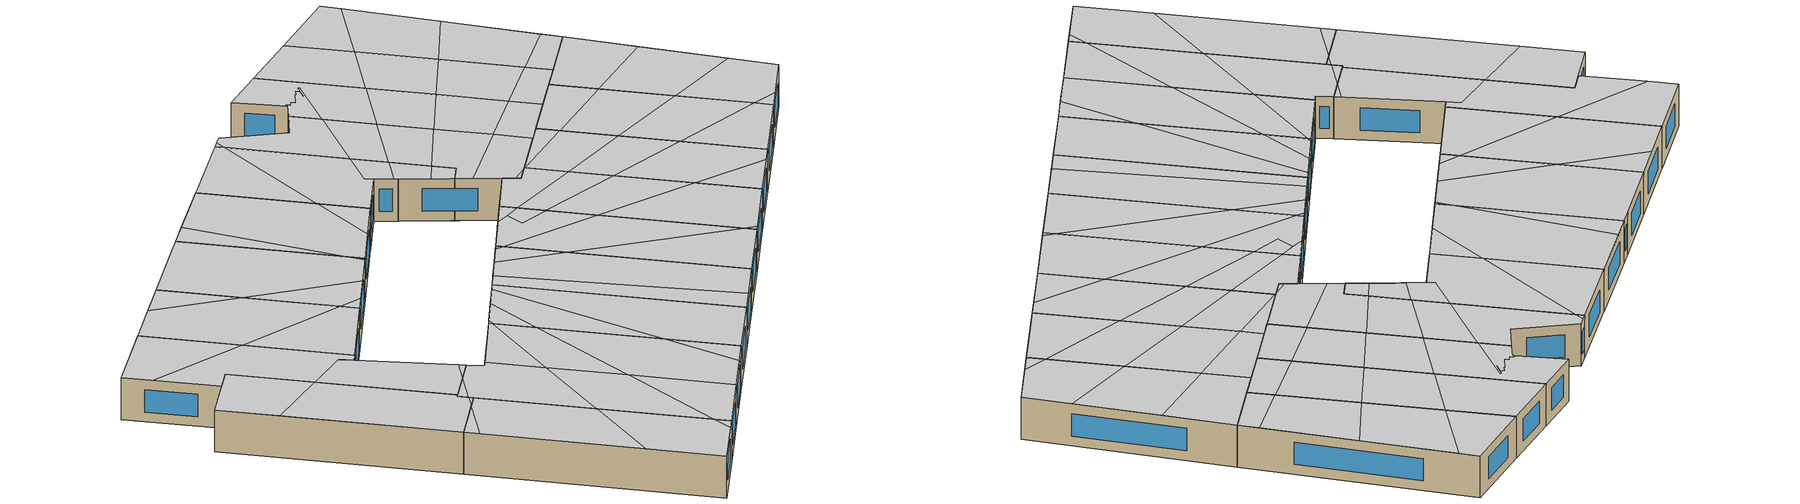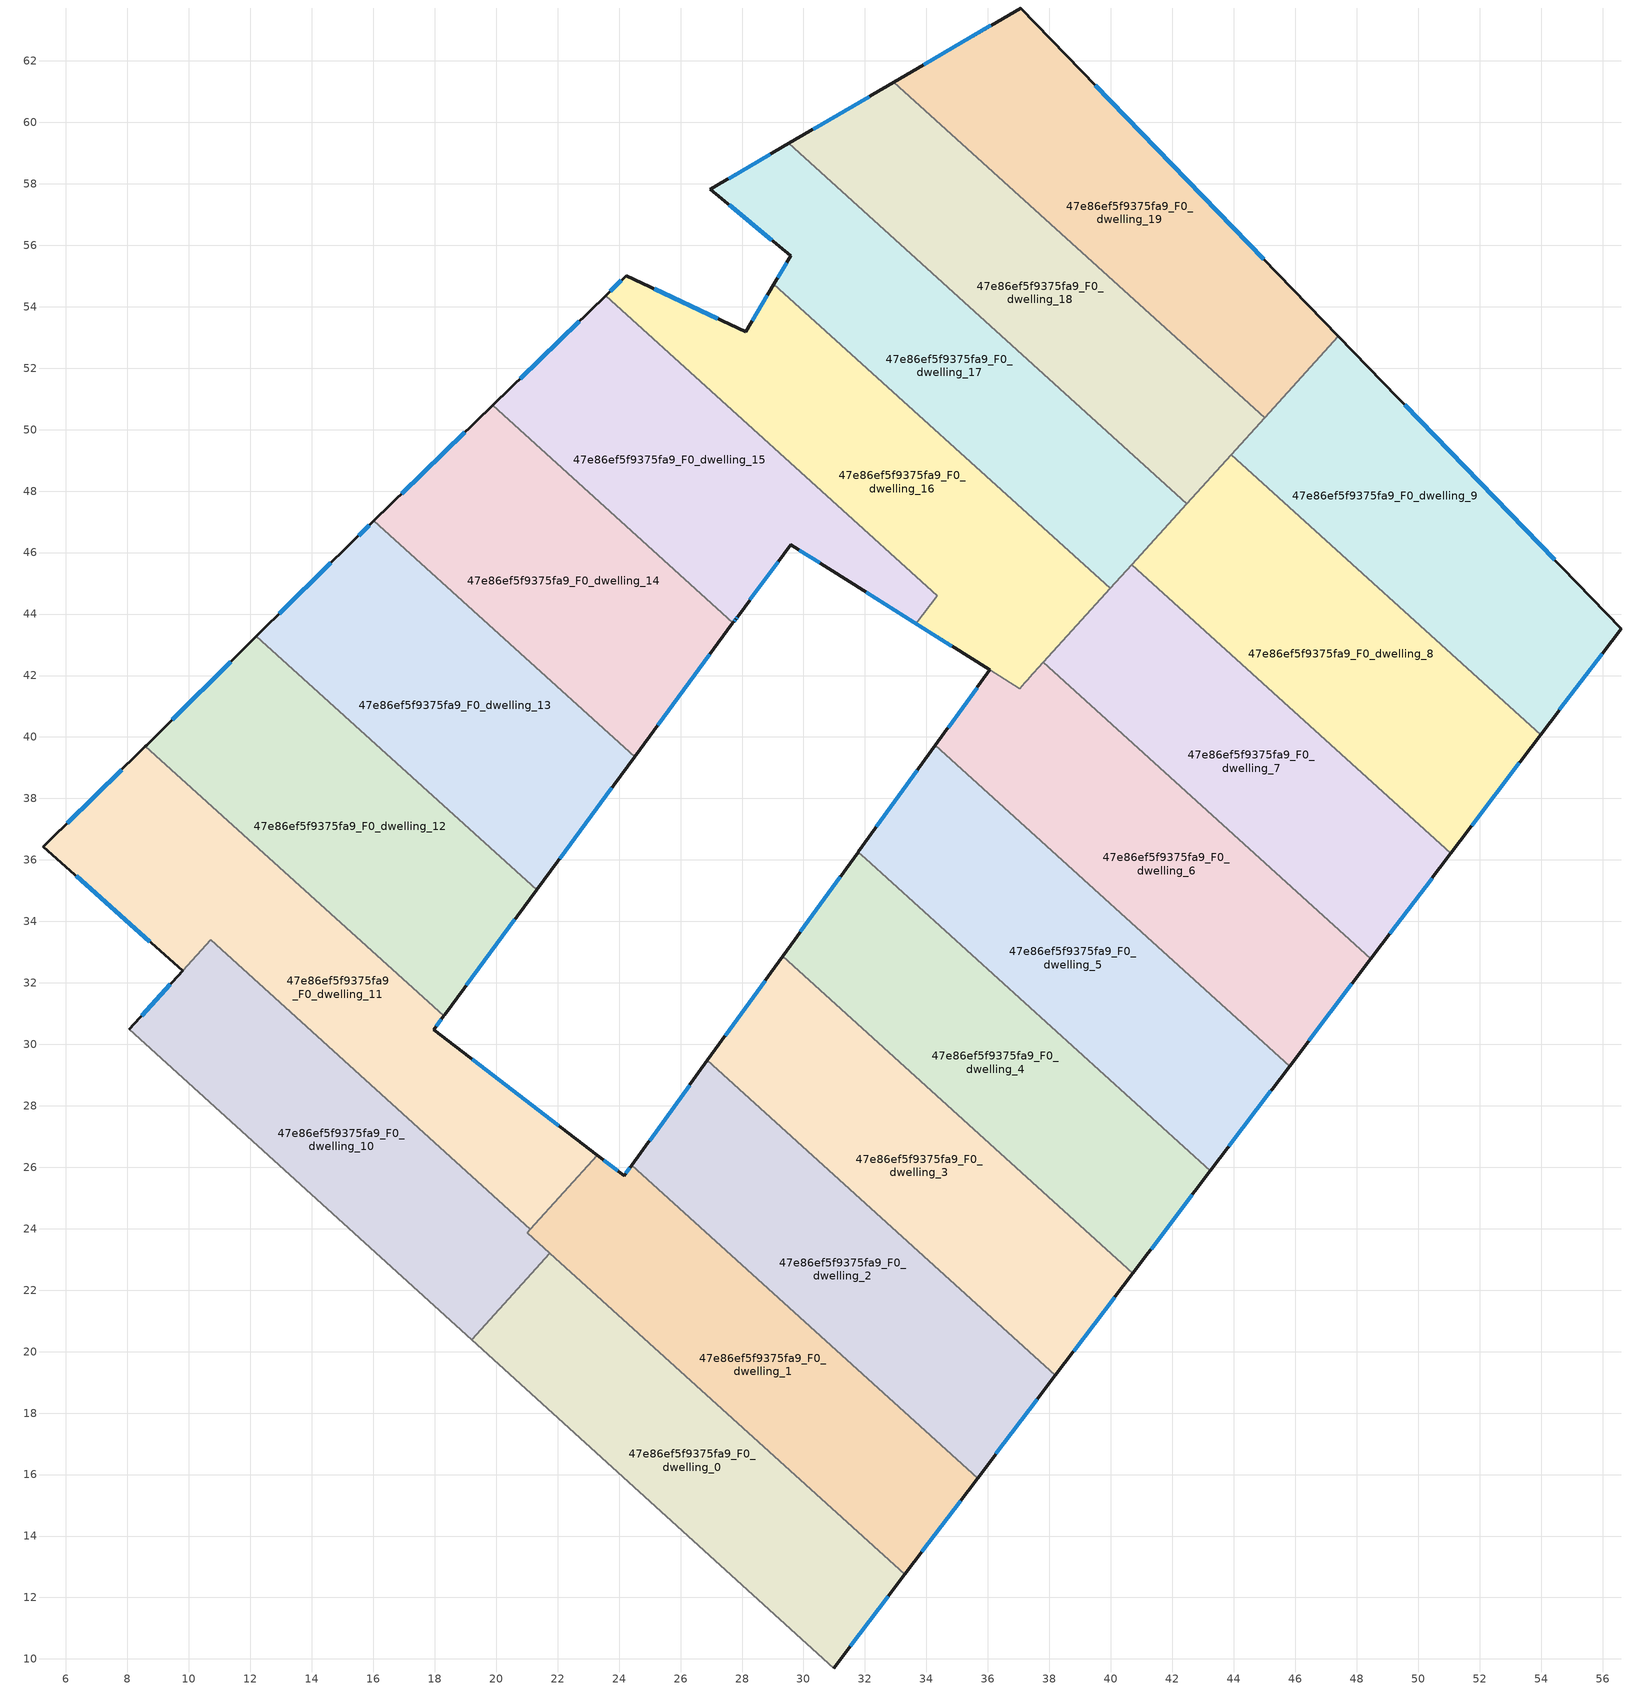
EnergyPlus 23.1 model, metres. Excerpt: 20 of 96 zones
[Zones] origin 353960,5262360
47e86ef5f9375fa9_F0_dwelling_0
 floor ground (EU_floor_Construction): 33.29,12.75 30.99,9.71 19.2,20.38 21.75,23.2 z0
 wall outside (EU_wall_Construction): 30.99,9.71 33.29,12.75 z0:3
 wall to 47e86ef5f9375fa9_F0_dwelling_10 (EU_wall_Construction): 21.75,23.2 19.2,20.38 z0:3
 wall adiabatic (EU_wall_Construction): 19.2,20.38 30.99,9.71 z0:3
 wall to 47e86ef5f9375fa9_F0_dwelling_1 (EU_wall_Construction): 33.29,12.75 21.75,23.2 z0:3
 window (EU_Window_Construction): 31.53,10.42 32.75,12.04 z0.7:2.3
 ceiling to 47e86ef5f9375fa9_F1_dwelling_8 (EU_floor_Construction): 27.35,13 27.26,18.21 21.75,23.2 21.15,22.53 19.94,19.71 z3
 ceiling to 47e86ef5f9375fa9_F1_dwelling_9 (EU_floor_Construction): 30.99,9.71 32.83,12.14 32.5,13.48 27.26,18.21 27.35,13 z3
 ceiling to 47e86ef5f9375fa9_F1_dwelling_7 (EU_floor_Construction): 19.94,19.71 21.15,22.53 19.2,20.38 z3
 ceiling to 47e86ef5f9375fa9_F1_dwelling_10 (EU_floor_Construction): 32.83,12.14 33.29,12.75 32.5,13.48 z3
47e86ef5f9375fa9_F0_dwelling_1
 floor ground (EU_floor_Construction): 35.67,15.88 33.29,12.75 21.01,23.87 23.29,26.39 24.16,25.72 24.41,26.07 z0
 wall outside (EU_wall_Construction): 33.29,12.75 35.67,15.88 / 24.41,26.07 24.16,25.72 23.29,26.39 z0:3
 wall to 47e86ef5f9375fa9_F0_dwelling_2 (EU_wall_Construction): 35.67,15.88 24.41,26.07 z0:3
 wall to 47e86ef5f9375fa9_F0_dwelling_11 (EU_wall_Construction): 23.29,26.39 21.11,23.98 z0:3
 wall to 47e86ef5f9375fa9_F0_dwelling_10 (EU_wall_Construction): 21.11,23.98 21.01,23.87 21.75,23.2 z0:3
 window (EU_Window_Construction): 33.85,13.49 35.11,15.15 / 23.96,25.88 23.49,26.23 / 24.35,25.99 24.22,25.8 z0.7:2.3
 ceiling to 47e86ef5f9375fa9_F1_dwelling_9 (EU_floor_Construction): 32.5,13.48 30.83,20.26 27.16,23.58 27.26,18.22 z3
 ceiling to 47e86ef5f9375fa9_F1_dwelling_8 (EU_floor_Construction): 27.26,18.22 27.16,23.58 24.41,26.07 24.16,25.72 23.29,26.39 22.35,25.35 21.52,23.41 z3
 ceiling to 47e86ef5f9375fa9_F1_dwelling_10 (EU_floor_Construction): 33.29,12.75 35.67,15.88 30.83,20.26 32.5,13.48 z3
 ceiling to 47e86ef5f9375fa9_F1_dwelling_7 (EU_floor_Construction): 21.52,23.41 22.35,25.35 21.01,23.87 z3
47e86ef5f9375fa9_F0_dwelling_10
 floor ground (EU_floor_Construction): 21.11,23.98 21.01,23.87 21.75,23.2 19.2,20.38 8.06,30.48 10.71,33.4 z0
 wall outside (EU_wall_Construction): 9.8,32.4 8.06,30.48 z0:3
 wall adiabatic (EU_wall_Construction): 8.06,30.48 19.2,20.38 z0:3
 wall to 47e86ef5f9375fa9_F0_dwelling_11 (EU_wall_Construction): 21.11,23.98 10.71,33.4 9.8,32.4 z0:3
 window (EU_Window_Construction): 9.39,31.95 8.47,30.93 z0.7:2.3
 ceiling to 47e86ef5f9375fa9_F1_dwelling_7 (EU_floor_Construction): 21.15,22.53 21.52,23.41 21.01,23.87 21.11,23.98 14.73,29.76 11,27.82 19.2,20.38 z3
 ceiling adiabatic (EU_roof_Construction): 14.72,29.76 10.71,33.4 8.06,30.48 11,27.82 z3
 ceiling to 47e86ef5f9375fa9_F1_dwelling_8 (EU_floor_Construction): 21.15,22.53 21.75,23.2 21.52,23.41 z3
47e86ef5f9375fa9_F0_dwelling_11
 floor ground (EU_floor_Construction): 18.29,30.92 17.97,30.48 23.29,26.39 21.11,23.98 10.71,33.4 9.8,32.4 5.27,36.42 8.59,39.7 z0
 wall outside (EU_wall_Construction): 8.59,39.7 5.27,36.42 9.8,32.4 / 23.29,26.39 17.97,30.48 18.29,30.92 z0:3
 wall to 47e86ef5f9375fa9_F0_dwelling_12 (EU_wall_Construction): 18.29,30.92 8.59,39.7 z0:3
 window (EU_Window_Construction): 6.33,35.48 8.73,33.34 / 7.81,38.93 6.05,37.19 / 18.05,30.58 18.22,30.82 / 22.04,27.35 19.22,29.52 z0.7:2.3
 ceiling to 47e86ef5f9375fa9_F1_dwelling_6 (EU_floor_Construction): 17.97,30.48 18.29,30.92 13.25,35.48 6.67,35.18 9.8,32.4 10.71,33.4 14.72,29.76 17.22,31.06 z3
 ceiling to 47e86ef5f9375fa9_F1_dwelling_7 (EU_floor_Construction): 22.35,25.35 22.91,26.68 17.97,30.48 17.21,31.06 14.73,29.76 21.11,23.98 z3
 ceiling to 47e86ef5f9375fa9_F1_dwelling_5 (EU_floor_Construction): 13.25,35.48 8.59,39.7 5.27,36.42 6.67,35.18 z3
 ceiling to 47e86ef5f9375fa9_F1_dwelling_8 (EU_floor_Construction): 22.35,25.35 23.29,26.39 22.91,26.68 z3
47e86ef5f9375fa9_F0_dwelling_12
 floor ground (EU_floor_Construction): 21.31,35.02 18.33,30.96 18.29,30.92 8.59,39.7 8.63,39.74 12.2,43.27 z0
 wall outside (EU_wall_Construction): 12.2,43.27 8.63,39.74 8.59,39.7 / 18.29,30.92 18.33,30.96 21.31,35.02 z0:3
 wall to 47e86ef5f9375fa9_F0_dwelling_13 (EU_wall_Construction): 21.31,35.02 12.2,43.27 z0:3
 window (EU_Window_Construction): 11.36,42.44 9.47,40.57 / 19.03,31.92 20.61,34.07 z0.7:2.3
 ceiling to 47e86ef5f9375fa9_F1_dwelling_5 (EU_floor_Construction): 20.43,35.82 16.03,39.8 10.56,41.65 8.63,39.74 8.59,39.7 13.25,35.48 z3
 ceiling to 47e86ef5f9375fa9_F1_dwelling_6 (EU_floor_Construction): 18.33,30.96 21.31,35.02 20.43,35.82 13.25,35.48 18.29,30.92 z3
 ceiling to 47e86ef5f9375fa9_F1_dwelling_4 (EU_floor_Construction): 16.03,39.8 12.2,43.27 10.56,41.65 z3
47e86ef5f9375fa9_F0_dwelling_13
 floor ground (EU_floor_Construction): 24.51,39.36 21.31,35.02 12.2,43.27 15.37,46.4 16.03,47.04 z0
 wall outside (EU_wall_Construction): 21.31,35.02 24.51,39.36 / 16.03,47.04 15.37,46.4 12.2,43.27 z0:3
 wall to 47e86ef5f9375fa9_F0_dwelling_14 (EU_wall_Construction): 24.51,39.36 16.03,47.04 z0:3
 window (EU_Window_Construction): 22.06,36.04 23.76,38.34 / 14.62,45.67 12.94,44.01 / 15.87,46.89 15.52,46.55 z0.7:2.3
 ceiling to 47e86ef5f9375fa9_F1_dwelling_4 (EU_floor_Construction): 23.08,37.42 24.41,39.23 23.69,40.1 16.03,47.04 15.37,46.4 12.2,43.27 16.03,39.8 z3
 ceiling to 47e86ef5f9375fa9_F1_dwelling_5 (EU_floor_Construction): 21.95,35.89 23.08,37.42 16.03,39.8 20.43,35.82 z3
 ceiling to 47e86ef5f9375fa9_F1_dwelling_6 (EU_floor_Construction): 21.31,35.02 21.95,35.89 20.43,35.82 z3
 ceiling adiabatic (EU_roof_Construction): 24.41,39.23 24.51,39.36 23.69,40.1 z3
47e86ef5f9375fa9_F0_dwelling_14
 floor ground (EU_floor_Construction): 27.7,43.71 24.51,39.36 16.03,47.04 19.89,50.79 z0
 wall outside (EU_wall_Construction): 19.89,50.79 16.03,47.04 / 24.51,39.36 27.7,43.71 z0:3
 wall to 47e86ef5f9375fa9_F0_dwelling_15 (EU_wall_Construction): 27.7,43.71 19.89,50.79 z0:3
 window (EU_Window_Construction): 18.98,49.91 16.93,47.92 / 25.26,40.39 26.95,42.69 z0.7:2.3
 ceiling adiabatic (EU_roof_Construction): 24.51,39.36 26.05,41.47 25.33,45.86 19.89,50.79 17.14,48.12 23.69,40.1 z3
 ceiling to 47e86ef5f9375fa9_F1_dwelling_4 (EU_floor_Construction): 23.69,40.1 17.14,48.12 16.03,47.04 z3
 ceiling to 47e86ef5f9375fa9_F1_dwelling_2 (EU_floor_Construction): 26.05,41.47 27.7,43.71 25.33,45.86 z3
47e86ef5f9375fa9_F0_dwelling_15
 floor ground (EU_floor_Construction): 29.58,46.26 27.85,43.92 27.79,43.83 27.73,43.75 27.7,43.71 19.89,50.79 19.92,50.82 23.56,54.36 34.35,44.59 33.67,43.69 30.81,45.48 z0
 wall outside (EU_wall_Construction): 27.7,43.71 27.73,43.75 27.79,43.83 27.85,43.92 29.58,46.26 30.81,45.48 / 23.56,54.36 19.92,50.82 19.89,50.79 z0:3
 wall to 47e86ef5f9375fa9_F0_dwelling_16 (EU_wall_Construction): 30.82,45.48 33.67,43.69 34.35,44.59 23.56,54.36 z0:3
 window (EU_Window_Construction): 29.87,46.08 30.52,45.67 / 28.26,44.47 29.17,45.71 / 27.81,43.85 27.84,43.9 / 27.75,43.77 27.78,43.81 / 22.71,53.53 20.78,51.65 z0.7:2.3
 ceiling to 47e86ef5f9375fa9_F1_dwelling_2 (EU_floor_Construction): 27.85,43.92 29.58,46.26 29.11,46.55 29.6,48.9 23.98,53.98 25.33,45.86 27.7,43.71 27.73,43.75 27.79,43.83 z3
 ceiling to 47e86ef5f9375fa9_F1_dwelling_18 (EU_floor_Construction): 33.67,43.69 34.35,44.59 33.27,45.57 32.48,44.44 z3
 ceiling adiabatic (EU_roof_Construction): 25.33,45.86 23.98,53.98 23.56,54.36 19.92,50.82 19.89,50.79 z3
 ceiling to 47e86ef5f9375fa9_F1_dwelling_1 (EU_floor_Construction): 30.6,45.62 31.33,47.32 29.6,48.9 29.11,46.55 z3
 ceiling to 47e86ef5f9375fa9_F1_dwelling_0 (EU_floor_Construction): 32.48,44.44 33.27,45.57 31.33,47.32 30.6,45.62 z3
47e86ef5f9375fa9_F0_dwelling_16
 floor ground (EU_floor_Construction): 39.98,44.83 37.2,41.77 37.03,41.58 30.81,45.48 33.67,43.69 34.35,44.59 23.56,54.36 24.23,55.01 28.11,53.18 29.03,54.73 z0
 wall outside (EU_wall_Construction): 29.03,54.73 28.11,53.18 24.23,55.01 23.56,54.36 / 30.81,45.48 36.06,42.18 z0:3
 wall to 47e86ef5f9375fa9_F0_dwelling_17 (EU_wall_Construction): 39.98,44.83 29.03,54.73 z0:3
 wall to 47e86ef5f9375fa9_F0_dwelling_6 (EU_wall_Construction): 36.06,42.18 37.03,41.58 37.2,41.77 37.33,41.9 / 37.33,41.91 37.81,42.43 z0:3
 wall to 47e86ef5f9375fa9_F0_dwelling_7 (EU_wall_Construction): 37.81,42.43 39.98,44.83 z0:3
 window (EU_Window_Construction): 24.08,54.86 23.72,54.51 / 27.2,53.61 25.15,54.58 / 28.82,54.37 28.33,53.54 / 32.05,44.71 34.83,42.96 z0.7:2.3
 ceiling to 47e86ef5f9375fa9_F1_dwelling_18 (EU_floor_Construction): 38.2,46.44 35.54,48.85 33.27,45.57 34.35,44.59 33.67,43.69 32.48,44.44 34.58,43.12 z3
 ceiling to 47e86ef5f9375fa9_F1_dwelling_16 (EU_floor_Construction): 37.2,41.77 37.67,42.29 36.75,41.75 37.03,41.58 z3
 ceiling to 47e86ef5f9375fa9_F1_dwelling_2 (EU_floor_Construction): 29.6,48.9 30.53,53.38 29.03,54.73 28.11,53.18 24.23,55.01 23.87,54.66 23.98,53.98 z3
 ceiling to 47e86ef5f9375fa9_F1_dwelling_3 (EU_floor_Construction): 23.98,53.98 23.87,54.66 23.56,54.36 z3
 ceiling to 47e86ef5f9375fa9_F1_dwelling_17 (EU_floor_Construction): 37.68,42.29 39.98,44.83 38.2,46.44 34.58,43.12 36.23,42.08 36.75,41.76 z3
 ceiling to 47e86ef5f9375fa9_F1_dwelling_0 (EU_floor_Construction): 33.27,45.57 35.54,48.85 32.99,51.16 31.33,47.32 z3
 ceiling to 47e86ef5f9375fa9_F1_dwelling_1 (EU_floor_Construction): 31.33,47.32 32.99,51.16 30.53,53.38 29.6,48.9 z3
47e86ef5f9375fa9_F0_dwelling_17
 floor ground (EU_floor_Construction): 42.47,47.59 39.98,44.83 29.03,54.73 29.58,55.66 26.97,57.82 29.52,59.31 z0
 wall outside (EU_wall_Construction): 29.52,59.31 26.97,57.82 29.58,55.66 29.03,54.73 z0:3
 wall to 47e86ef5f9375fa9_F0_dwelling_18 (EU_wall_Construction): 42.47,47.59 29.52,59.31 z0:3
 wall to 47e86ef5f9375fa9_F0_dwelling_8 (EU_wall_Construction): 40.68,45.61 42.47,47.59 z0:3
 wall to 47e86ef5f9375fa9_F0_dwelling_7 (EU_wall_Construction): 39.98,44.83 40.68,45.61 z0:3
 window (EU_Window_Construction): 29.45,55.44 29.16,54.95 / 27.58,57.31 28.97,56.16 / 28.92,58.96 27.56,58.17 z0.7:2.3
 ceiling to 47e86ef5f9375fa9_F1_dwelling_1 (EU_floor_Construction): 32.99,51.16 34.54,54.77 29.52,59.31 26.97,57.82 29.46,55.75 29.54,55.88 29.77,55.69 29.93,55.95 30.16,55.76 30.61,56.52 30.71,56.48 30.78,56.78 31.06,56.67 30.93,56.07 31.12,56.96 31.26,56.91 30.53,53.38 z3
 ceiling to 47e86ef5f9375fa9_F1_dwelling_17 (EU_floor_Construction): 39.98,44.83 42.47,47.59 40.95,48.97 38.2,46.44 z3
 ceiling to 47e86ef5f9375fa9_F1_dwelling_2 (EU_floor_Construction): 30.53,53.38 31.26,56.91 31.12,56.96 30.93,56.07 31.06,56.67 30.78,56.78 30.71,56.48 30.61,56.52 30.16,55.76 29.93,55.95 29.77,55.69 29.54,55.88 29.46,55.75 29.58,55.66 29.03,54.73 z3
 ceiling to 47e86ef5f9375fa9_F1_dwelling_0 (EU_floor_Construction): 35.54,48.85 37.68,51.92 34.54,54.77 32.99,51.16 z3
 ceiling to 47e86ef5f9375fa9_F1_dwelling_18 (EU_floor_Construction): 40.95,48.97 37.68,51.92 35.54,48.85 38.2,46.44 z3
47e86ef5f9375fa9_F0_dwelling_18
 floor ground (EU_floor_Construction): 45,50.39 42.47,47.59 29.52,59.31 32.93,61.31 z0
 wall outside (EU_wall_Construction): 32.93,61.31 29.52,59.31 z0:3
 wall to 47e86ef5f9375fa9_F0_dwelling_19 (EU_wall_Construction): 45,50.39 32.93,61.31 z0:3
 wall to 47e86ef5f9375fa9_F0_dwelling_9 (EU_wall_Construction): 43.91,49.18 45,50.39 z0:3
 wall to 47e86ef5f9375fa9_F0_dwelling_8 (EU_wall_Construction): 42.47,47.59 43.91,49.18 z0:3
 window (EU_Window_Construction): 32.13,60.84 30.32,59.78 z0.7:2.3
 ceiling to 47e86ef5f9375fa9_F1_dwelling_17 (EU_floor_Construction): 42.47,47.59 45,50.39 43.74,51.53 40.95,48.97 z3
 ceiling to 47e86ef5f9375fa9_F1_dwelling_0 (EU_floor_Construction): 37.68,51.92 39.85,55.05 36.12,58.43 34.54,54.77 z3
 ceiling to 47e86ef5f9375fa9_F1_dwelling_18 (EU_floor_Construction): 43.74,51.53 39.85,55.05 37.68,51.92 40.95,48.97 z3
 ceiling to 47e86ef5f9375fa9_F1_dwelling_1 (EU_floor_Construction): 34.54,54.77 36.12,58.43 32.93,61.31 29.52,59.31 z3
47e86ef5f9375fa9_F0_dwelling_19
 floor ground (EU_floor_Construction): 37.07,63.72 47.4,53.04 45,50.39 32.93,61.31 z0
 wall outside (EU_wall_Construction): 47.4,53.04 37.07,63.72 32.93,61.31 z0:3
 wall to 47e86ef5f9375fa9_F0_dwelling_9 (EU_wall_Construction): 45,50.39 47.4,53.04 z0:3
 window (EU_Window_Construction): 36.1,63.15 33.91,61.87 / 44.98,55.55 39.49,61.21 z0.7:2.3
 ceiling to 47e86ef5f9375fa9_F1_dwelling_0 (EU_floor_Construction): 39.85,55.05 42.2,58.42 37.99,62.77 36.12,58.43 z3
 ceiling to 47e86ef5f9375fa9_F1_dwelling_1 (EU_floor_Construction): 36.12,58.43 37.99,62.77 37.07,63.72 32.93,61.31 z3
 ceiling to 47e86ef5f9375fa9_F1_dwelling_18 (EU_floor_Construction): 46.45,54.02 42.2,58.42 39.85,55.05 43.74,51.53 z3
 ceiling to 47e86ef5f9375fa9_F1_dwelling_17 (EU_floor_Construction): 45,50.39 47.4,53.04 46.45,54.02 43.74,51.53 z3
47e86ef5f9375fa9_F0_dwelling_2
 floor ground (EU_floor_Construction): 38.2,19.23 35.67,15.88 24.41,26.07 26.88,29.48 z0
 wall outside (EU_wall_Construction): 26.88,29.48 24.41,26.07 / 35.67,15.88 38.2,19.23 z0:3
 wall to 47e86ef5f9375fa9_F0_dwelling_3 (EU_wall_Construction): 38.2,19.23 26.88,29.48 z0:3
 window (EU_Window_Construction): 26.3,28.68 24.99,26.87 / 36.26,16.67 37.6,18.44 z0.7:2.3
 ceiling to 47e86ef5f9375fa9_F1_dwelling_10 (EU_floor_Construction): 35.67,15.88 37.23,17.95 34.72,22.38 29.06,27.5 30.83,20.26 z3
 ceiling to 47e86ef5f9375fa9_F1_dwelling_11 (EU_floor_Construction): 37.23,17.95 38.2,19.23 34.72,22.38 z3
 ceiling to 47e86ef5f9375fa9_F1_dwelling_9 (EU_floor_Construction): 30.83,20.26 29.06,27.5 27.06,29.31 27.16,23.58 z3
 ceiling to 47e86ef5f9375fa9_F1_dwelling_8 (EU_floor_Construction): 27.16,23.58 27.06,29.31 26.88,29.48 24.41,26.07 z3
47e86ef5f9375fa9_F0_dwelling_3
 floor ground (EU_floor_Construction): 40.72,22.55 38.2,19.23 26.88,29.48 29.32,32.86 z0
 wall outside (EU_wall_Construction): 29.32,32.86 26.88,29.48 / 38.2,19.23 40.72,22.55 z0:3
 wall to 47e86ef5f9375fa9_F0_dwelling_4 (EU_wall_Construction): 40.72,22.55 29.32,32.86 z0:3
 window (EU_Window_Construction): 28.75,32.07 27.45,30.27 / 38.79,20.01 40.12,21.77 z0.7:2.3
 ceiling to 47e86ef5f9375fa9_F1_dwelling_11 (EU_floor_Construction): 38.2,19.23 40.72,22.55 29.32,32.86 29.02,32.45 34.72,22.38 z3
 ceiling to 47e86ef5f9375fa9_F1_dwelling_10 (EU_floor_Construction): 34.72,22.38 29.02,32.45 28.14,31.23 29.06,27.5 z3
 ceiling to 47e86ef5f9375fa9_F1_dwelling_8 (EU_floor_Construction): 27.06,29.31 27.06,29.73 26.88,29.48 z3
 ceiling to 47e86ef5f9375fa9_F1_dwelling_9 (EU_floor_Construction): 29.06,27.5 28.14,31.23 27.06,29.72 27.06,29.31 z3
47e86ef5f9375fa9_F0_dwelling_4
 floor ground (EU_floor_Construction): 43.24,25.88 40.72,22.55 29.32,32.86 31.78,36.25 32.02,36.04 z0
 wall outside (EU_wall_Construction): 31.78,36.25 29.32,32.86 / 40.72,22.55 43.24,25.88 z0:3
 wall to 47e86ef5f9375fa9_F0_dwelling_5 (EU_wall_Construction): 32.02,36.04 31.78,36.25 / 43.24,25.88 32.02,36.03 z0:3
 window (EU_Window_Construction): 31.2,35.46 29.9,33.66 / 41.31,23.33 42.65,25.1 z0.7:2.3
 ceiling to 47e86ef5f9375fa9_F1_dwelling_12 (EU_floor_Construction): 41.62,23.75 43.24,25.88 34.98,33.35 30.73,34.81 29.89,33.64 z3
 ceiling to 47e86ef5f9375fa9_F1_dwelling_11 (EU_floor_Construction): 40.72,22.55 41.62,23.75 29.89,33.64 29.32,32.86 z3
 ceiling to 47e86ef5f9375fa9_F1_dwelling_13 (EU_floor_Construction): 34.98,33.35 32.11,35.95 31.57,35.97 30.73,34.81 z3
 ceiling to 47e86ef5f9375fa9_F1_dwelling_14 (EU_floor_Construction): 32.11,35.95 32.02,36.04 31.78,36.25 31.57,35.97 z3
47e86ef5f9375fa9_F0_dwelling_5
 floor ground (EU_floor_Construction): 45.82,29.29 43.24,25.88 32.02,36.03 31.78,36.25 34.29,39.72 z0
 wall outside (EU_wall_Construction): 43.24,25.88 45.82,29.29 / 34.29,39.72 31.78,36.26 z0:3
 wall to 47e86ef5f9375fa9_F0_dwelling_6 (EU_wall_Construction): 45.82,29.29 34.29,39.72 z0:3
 window (EU_Window_Construction): 43.84,26.68 45.21,28.49 / 33.7,38.91 32.37,37.07 z0.7:2.3
 ceiling to 47e86ef5f9375fa9_F1_dwelling_13 (EU_floor_Construction): 45.22,29.83 38.7,35.74 32.11,35.95 34.98,33.35 z3
 ceiling to 47e86ef5f9375fa9_F1_dwelling_14 (EU_floor_Construction): 38.7,35.74 36.39,37.82 34.44,37.47 34.12,38.64 33.29,38.35 31.78,36.26 32.02,36.04 32.11,35.95 z3
 ceiling to 47e86ef5f9375fa9_F1_dwelling_12 (EU_floor_Construction): 43.24,25.88 45.82,29.29 45.22,29.83 34.98,33.35 z3
 ceiling to 47e86ef5f9375fa9_F1_dwelling_15 (EU_floor_Construction): 36.39,37.82 35.1,38.98 34.13,38.64 34.44,37.47 z3
 ceiling to 47e86ef5f9375fa9_F1_dwelling_16 (EU_floor_Construction): 35.1,38.98 34.29,39.72 33.29,38.35 z3
47e86ef5f9375fa9_F0_dwelling_6
 floor ground (EU_floor_Construction): 48.47,32.79 45.82,29.29 34.29,39.72 36.06,42.18 37.03,41.58 37.2,41.77 37.8,42.43 z0
 wall outside (EU_wall_Construction): 45.82,29.29 48.47,32.79 / 36.06,42.18 34.29,39.73 z0:3
 wall to 47e86ef5f9375fa9_F0_dwelling_7 (EU_wall_Construction): 48.47,32.79 37.8,42.43 z0:3
 window (EU_Window_Construction): 46.44,30.11 47.84,31.96 / 35.65,41.61 34.71,40.31 z0.7:2.3
 ceiling to 47e86ef5f9375fa9_F1_dwelling_13 (EU_floor_Construction): 46.02,29.55 48.47,32.79 45.45,35.51 38.7,35.73 45.22,29.83 z3
 ceiling to 47e86ef5f9375fa9_F1_dwelling_14 (EU_floor_Construction): 45.45,35.51 41.81,38.8 36.39,37.82 38.7,35.73 z3
 ceiling adiabatic (EU_roof_Construction): 45.82,29.29 46.02,29.55 45.22,29.83 z3
 ceiling to 47e86ef5f9375fa9_F1_dwelling_15 (EU_floor_Construction): 41.81,38.8 39.79,40.63 35.11,38.99 36.39,37.82 z3
 ceiling to 47e86ef5f9375fa9_F1_dwelling_16 (EU_floor_Construction): 39.79,40.63 37.85,42.39 37.67,42.29 37.2,41.77 37.03,41.58 36.06,42.18 34.29,39.73 35.11,38.99 z3
47e86ef5f9375fa9_F0_dwelling_7
 floor ground (EU_floor_Construction): 51.06,36.21 48.47,32.79 37.8,42.43 40.68,45.61 z0
 wall outside (EU_wall_Construction): 48.47,32.79 51.06,36.21 z0:3
 wall to 47e86ef5f9375fa9_F0_dwelling_8 (EU_wall_Construction): 51.06,36.21 40.68,45.61 z0:3
 window (EU_Window_Construction): 49.07,33.59 50.45,35.41 z0.7:2.3
 ceiling to 47e86ef5f9375fa9_F1_dwelling_14 (EU_floor_Construction): 50.41,35.35 51.06,36.21 47.14,39.76 41.81,38.8 45.45,35.51 z3
 ceiling to 47e86ef5f9375fa9_F1_dwelling_15 (EU_floor_Construction): 47.14,39.76 44.4,42.25 39.79,40.63 41.81,38.8 z3
 ceiling to 47e86ef5f9375fa9_F1_dwelling_13 (EU_floor_Construction): 48.47,32.79 50.41,35.35 45.45,35.51 z3
 ceiling to 47e86ef5f9375fa9_F1_dwelling_16 (EU_floor_Construction): 44.4,42.25 41.76,44.63 37.85,42.39 39.79,40.63 z3
 ceiling to 47e86ef5f9375fa9_F1_dwelling_17 (EU_floor_Construction): 41.76,44.63 40.68,45.61 37.81,42.43 37.85,42.39 z3
47e86ef5f9375fa9_F0_dwelling_8
 floor ground (EU_floor_Construction): 53.98,40.07 51.06,36.21 40.68,45.61 43.91,49.18 z0
 wall outside (EU_wall_Construction): 51.06,36.21 53.98,40.07 z0:3
 wall to 47e86ef5f9375fa9_F0_dwelling_9 (EU_wall_Construction): 53.98,40.07 43.91,49.18 z0:3
 window (EU_Window_Construction): 51.75,37.12 53.3,39.17 z0.7:2.3
 ceiling to 47e86ef5f9375fa9_F1_dwelling_15 (EU_floor_Construction): 53.13,40.85 49.57,44.06 44.4,42.25 47.14,39.76 z3
 ceiling to 47e86ef5f9375fa9_F1_dwelling_14 (EU_floor_Construction): 51.06,36.21 53.98,40.07 53.13,40.85 47.14,39.76 z3
 ceiling to 47e86ef5f9375fa9_F1_dwelling_17 (EU_floor_Construction): 46.15,47.16 43.91,49.18 40.68,45.61 41.76,44.63 z3
 ceiling adiabatic (EU_roof_Construction): 49.57,44.06 46.15,47.16 41.76,44.63 44.4,42.25 z3
47e86ef5f9375fa9_F0_dwelling_9
 floor ground (EU_floor_Construction): 47.4,53.04 56.6,43.53 53.98,40.07 43.91,49.18 z0
 wall outside (EU_wall_Construction): 53.98,40.07 56.6,43.53 47.4,53.04 z0:3
 window (EU_Window_Construction): 54.44,45.76 49.56,50.8 / 54.6,40.88 55.99,42.72 z0.7:2.3
 ceiling to 47e86ef5f9375fa9_F1_dwelling_16 (EU_floor_Construction): 54.43,45.77 50.61,49.72 46.15,47.16 49.57,44.06 z3
 ceiling to 47e86ef5f9375fa9_F1_dwelling_15 (EU_floor_Construction): 54.8,41.15 56.6,43.53 54.43,45.77 49.57,44.06 53.13,40.85 z3
 ceiling to 47e86ef5f9375fa9_F1_dwelling_14 (EU_floor_Construction): 53.98,40.07 54.8,41.15 53.13,40.85 z3
 ceiling to 47e86ef5f9375fa9_F1_dwelling_17 (EU_floor_Construction): 50.61,49.72 47.4,53.04 43.91,49.18 46.15,47.16 z3
[Building]
EU S2 Campaign: North Axis=0; Terrain=City; Solar Distribution=FullExterior
[Site:Location]
Budapest.Ferenc.Liszt.Intl.AP: Latitude=47.437; Longitude=19.256; Time Zone=1; Elevation=185
[SizingPeriod:WeatherFileDays]
AnnualSizingPeriod: Begin Month=1; Begin Day of Month=1; End Month=12; End Day of Month=31; Day of Week for Start Day=Monday; Use Weather File Daylight Saving Period=No; Use Weather File Rain and Snow Indicators=No
[MATERIAL]
EU_InternalMass_Material: Roughness=MediumRough; Thickness=0.1; Conductivity=1; Density=1800; Specific Heat=900; Thermal Absorptance=0.9; Solar Absorptance=0.7; Visible Absorptance=0.7
[MATERIAL:NOMASS] Roughness=MediumRough; Thermal Absorptance=0.9; Solar Absorptance=0.7; Visible Absorptance=0.7
Name | Thermal Resistance
EU_wall_NoMass | 0.832559
EU_roof_NoMass | 1.39638
EU_floor_NoMass | 0.872794
[WINDOWMATERIAL:SIMPLEGLAZINGSYSTEM]
EU_Window_SimpleGlazing: UFactor=2.79869; Solar Heat Gain Coefficient=0.75; Visible Transmittance=0.75
[CONSTRUCTION]
EU_wall_Construction: EU_wall_NoMass
EU_roof_Construction: EU_roof_NoMass
EU_floor_Construction: EU_floor_NoMass
EU_Window_Construction: EU_Window_SimpleGlazing
EU_InternalMass_Construction: EU_InternalMass_Material
[ZONE] Type=1; Multiplier=1; Ceiling Height=autocalculate; Floor Area=autocalculate; Part of Total Floor Area=Yes
Name | Volume
47e86ef5f9375fa9_F0_dwelling_0 | 179.496
47e86ef5f9375fa9_F0_dwelling_1 | 190.917
47e86ef5f9375fa9_F0_dwelling_10 | 177.396
47e86ef5f9375fa9_F0_dwelling_11 | 213.835
47e86ef5f9375fa9_F0_dwelling_12 | 192.852
47e86ef5f9375fa9_F0_dwelling_13 | 190.892
47e86ef5f9375fa9_F0_dwelling_14 | 177.082
47e86ef5f9375fa9_F0_dwelling_15 | 177.697
47e86ef5f9375fa9_F0_dwelling_16 | 200.325
47e86ef5f9375fa9_F0_dwelling_17 | 190.891
47e86ef5f9375fa9_F0_dwelling_18 | 190.893
47e86ef5f9375fa9_F0_dwelling_19 | 190.908
47e86ef5f9375fa9_F0_dwelling_2 | 190.914
47e86ef5f9375fa9_F0_dwelling_3 | 190.889
47e86ef5f9375fa9_F0_dwelling_4 | 192.376
47e86ef5f9375fa9_F0_dwelling_5 | 198.021
47e86ef5f9375fa9_F0_dwelling_6 | 199.927
47e86ef5f9375fa9_F0_dwelling_7 | 182.41
47e86ef5f9375fa9_F0_dwelling_8 | 199.4
47e86ef5f9375fa9_F0_dwelling_9 | 190.907
[INTERNALMASS] Construction=EU_InternalMass_Construction
Name | Zone or ZoneList | Surface Area
47e86ef5f9375fa9_F0_dwelling_0_EU_InternalMass | 47e86ef5f9375fa9_F0_dwelling_0 | 59.8365
47e86ef5f9375fa9_F0_dwelling_1_EU_InternalMass | 47e86ef5f9375fa9_F0_dwelling_1 | 63.6387
47e86ef5f9375fa9_F0_dwelling_2_EU_InternalMass | 47e86ef5f9375fa9_F0_dwelling_2 | 63.638
47e86ef5f9375fa9_F0_dwelling_3_EU_InternalMass | 47e86ef5f9375fa9_F0_dwelling_3 | 63.6298
47e86ef5f9375fa9_F0_dwelling_4_EU_InternalMass | 47e86ef5f9375fa9_F0_dwelling_4 | 64.1258
47e86ef5f9375fa9_F0_dwelling_5_EU_InternalMass | 47e86ef5f9375fa9_F0_dwelling_5 | 66.002
47e86ef5f9375fa9_F0_dwelling_6_EU_InternalMass | 47e86ef5f9375fa9_F0_dwelling_6 | 66.6439
47e86ef5f9375fa9_F0_dwelling_7_EU_InternalMass | 47e86ef5f9375fa9_F0_dwelling_7 | 60.8034
47e86ef5f9375fa9_F0_dwelling_8_EU_InternalMass | 47e86ef5f9375fa9_F0_dwelling_8 | 66.4668
47e86ef5f9375fa9_F0_dwelling_9_EU_InternalMass | 47e86ef5f9375fa9_F0_dwelling_9 | 63.6356
47e86ef5f9375fa9_F0_dwelling_10_EU_InternalMass | 47e86ef5f9375fa9_F0_dwelling_10 | 59.1401
47e86ef5f9375fa9_F0_dwelling_11_EU_InternalMass | 47e86ef5f9375fa9_F0_dwelling_11 | 71.2763
47e86ef5f9375fa9_F0_dwelling_12_EU_InternalMass | 47e86ef5f9375fa9_F0_dwelling_12 | 64.2849
47e86ef5f9375fa9_F0_dwelling_13_EU_InternalMass | 47e86ef5f9375fa9_F0_dwelling_13 | 63.6306
47e86ef5f9375fa9_F0_dwelling_14_EU_InternalMass | 47e86ef5f9375fa9_F0_dwelling_14 | 59.0245
47e86ef5f9375fa9_F0_dwelling_15_EU_InternalMass | 47e86ef5f9375fa9_F0_dwelling_15 | 59.2373
47e86ef5f9375fa9_F0_dwelling_16_EU_InternalMass | 47e86ef5f9375fa9_F0_dwelling_16 | 66.7832
47e86ef5f9375fa9_F0_dwelling_17_EU_InternalMass | 47e86ef5f9375fa9_F0_dwelling_17 | 63.6301
47e86ef5f9375fa9_F0_dwelling_18_EU_InternalMass | 47e86ef5f9375fa9_F0_dwelling_18 | 63.631
47e86ef5f9375fa9_F0_dwelling_19_EU_InternalMass | 47e86ef5f9375fa9_F0_dwelling_19 | 63.6361
[OTHEREQUIPMENT] Fuel Type=Electricity; Design Level Calculation Method=Watts/Area; Power per Zone Floor Area=1; Fraction Latent=0; Fraction Radiant=0; Fraction Lost=0; Carbon Dioxide Generation Rate=0; EndUse Subcategory=EU_Step8_InternalGains
Name | Zone or ZoneList or Space or SpaceList | Schedule
EU_Step8_InternalGain_47e86ef5f9375fa9_F0_dwelling_0_f000 | 47e86ef5f9375fa9_F0_dwelling_0 | EU_Step8_GainSchedule_47e86ef5f9375fa9_F0_dwelling_0_f000
EU_Step8_InternalGain_47e86ef5f9375fa9_F0_dwelling_1_f000 | 47e86ef5f9375fa9_F0_dwelling_1 | EU_Step8_GainSchedule_47e86ef5f9375fa9_F0_dwelling_1_f000
EU_Step8_InternalGain_47e86ef5f9375fa9_F0_dwelling_2_f000 | 47e86ef5f9375fa9_F0_dwelling_2 | EU_Step8_GainSchedule_47e86ef5f9375fa9_F0_dwelling_2_f000
EU_Step8_InternalGain_47e86ef5f9375fa9_F0_dwelling_3_f000 | 47e86ef5f9375fa9_F0_dwelling_3 | EU_Step8_GainSchedule_47e86ef5f9375fa9_F0_dwelling_3_f000
EU_Step8_InternalGain_47e86ef5f9375fa9_F0_dwelling_4_f000 | 47e86ef5f9375fa9_F0_dwelling_4 | EU_Step8_GainSchedule_47e86ef5f9375fa9_F0_dwelling_4_f000
EU_Step8_InternalGain_47e86ef5f9375fa9_F0_dwelling_5_f000 | 47e86ef5f9375fa9_F0_dwelling_5 | EU_Step8_GainSchedule_47e86ef5f9375fa9_F0_dwelling_5_f000
EU_Step8_InternalGain_47e86ef5f9375fa9_F0_dwelling_6_f000 | 47e86ef5f9375fa9_F0_dwelling_6 | EU_Step8_GainSchedule_47e86ef5f9375fa9_F0_dwelling_6_f000
EU_Step8_InternalGain_47e86ef5f9375fa9_F0_dwelling_7_f000 | 47e86ef5f9375fa9_F0_dwelling_7 | EU_Step8_GainSchedule_47e86ef5f9375fa9_F0_dwelling_7_f000
EU_Step8_InternalGain_47e86ef5f9375fa9_F0_dwelling_8_f000 | 47e86ef5f9375fa9_F0_dwelling_8 | EU_Step8_GainSchedule_47e86ef5f9375fa9_F0_dwelling_8_f000
EU_Step8_InternalGain_47e86ef5f9375fa9_F0_dwelling_9_f000 | 47e86ef5f9375fa9_F0_dwelling_9 | EU_Step8_GainSchedule_47e86ef5f9375fa9_F0_dwelling_9_f000
EU_Step8_InternalGain_47e86ef5f9375fa9_F0_dwelling_10_f000 | 47e86ef5f9375fa9_F0_dwelling_10 | EU_Step8_GainSchedule_47e86ef5f9375fa9_F0_dwelling_10_f000
EU_Step8_InternalGain_47e86ef5f9375fa9_F0_dwelling_11_f000 | 47e86ef5f9375fa9_F0_dwelling_11 | EU_Step8_GainSchedule_47e86ef5f9375fa9_F0_dwelling_11_f000
EU_Step8_InternalGain_47e86ef5f9375fa9_F0_dwelling_12_f000 | 47e86ef5f9375fa9_F0_dwelling_12 | EU_Step8_GainSchedule_47e86ef5f9375fa9_F0_dwelling_12_f000
EU_Step8_InternalGain_47e86ef5f9375fa9_F0_dwelling_13_f000 | 47e86ef5f9375fa9_F0_dwelling_13 | EU_Step8_GainSchedule_47e86ef5f9375fa9_F0_dwelling_13_f000
EU_Step8_InternalGain_47e86ef5f9375fa9_F0_dwelling_14_f000 | 47e86ef5f9375fa9_F0_dwelling_14 | EU_Step8_GainSchedule_47e86ef5f9375fa9_F0_dwelling_14_f000
EU_Step8_InternalGain_47e86ef5f9375fa9_F0_dwelling_15_f000 | 47e86ef5f9375fa9_F0_dwelling_15 | EU_Step8_GainSchedule_47e86ef5f9375fa9_F0_dwelling_15_f000
EU_Step8_InternalGain_47e86ef5f9375fa9_F0_dwelling_16_f000 | 47e86ef5f9375fa9_F0_dwelling_16 | EU_Step8_GainSchedule_47e86ef5f9375fa9_F0_dwelling_16_f000
EU_Step8_InternalGain_47e86ef5f9375fa9_F0_dwelling_17_f000 | 47e86ef5f9375fa9_F0_dwelling_17 | EU_Step8_GainSchedule_47e86ef5f9375fa9_F0_dwelling_17_f000
EU_Step8_InternalGain_47e86ef5f9375fa9_F0_dwelling_18_f000 | 47e86ef5f9375fa9_F0_dwelling_18 | EU_Step8_GainSchedule_47e86ef5f9375fa9_F0_dwelling_18_f000
EU_Step8_InternalGain_47e86ef5f9375fa9_F0_dwelling_19_f000 | 47e86ef5f9375fa9_F0_dwelling_19 | EU_Step8_GainSchedule_47e86ef5f9375fa9_F0_dwelling_19_f000
[ZONEVENTILATION:DESIGNFLOWRATE] Schedule=EU_AlwaysOn; Design Flow Rate Calculation Method=AirChanges/Hour; Air Changes per Hour=0.475469; Ventilation Type=Natural; Fan Pressure Rise=0; Fan Total Efficiency=1; Constant Term Coefficient=1; Temperature Term Coefficient=0; Velocity Term Coefficient=0; Velocity Squared Term Coefficient=0; Minimum Indoor Temperature=-100; Maximum Indoor Temperature=100; Delta Temperature=-100; Minimum Outdoor Temperature=-100; Maximum Outdoor Temperature=100; Maximum Wind Speed=40
Name | Zone or ZoneList or Space or SpaceList
EU_ConstantAir_47e86ef5f9375fa9_F0_dwelling_0 | 47e86ef5f9375fa9_F0_dwelling_0
EU_ConstantAir_47e86ef5f9375fa9_F0_dwelling_1 | 47e86ef5f9375fa9_F0_dwelling_1
EU_ConstantAir_47e86ef5f9375fa9_F0_dwelling_2 | 47e86ef5f9375fa9_F0_dwelling_2
EU_ConstantAir_47e86ef5f9375fa9_F0_dwelling_3 | 47e86ef5f9375fa9_F0_dwelling_3
EU_ConstantAir_47e86ef5f9375fa9_F0_dwelling_4 | 47e86ef5f9375fa9_F0_dwelling_4
EU_ConstantAir_47e86ef5f9375fa9_F0_dwelling_5 | 47e86ef5f9375fa9_F0_dwelling_5
EU_ConstantAir_47e86ef5f9375fa9_F0_dwelling_6 | 47e86ef5f9375fa9_F0_dwelling_6
EU_ConstantAir_47e86ef5f9375fa9_F0_dwelling_7 | 47e86ef5f9375fa9_F0_dwelling_7
EU_ConstantAir_47e86ef5f9375fa9_F0_dwelling_8 | 47e86ef5f9375fa9_F0_dwelling_8
EU_ConstantAir_47e86ef5f9375fa9_F0_dwelling_9 | 47e86ef5f9375fa9_F0_dwelling_9
EU_ConstantAir_47e86ef5f9375fa9_F0_dwelling_10 | 47e86ef5f9375fa9_F0_dwelling_10
EU_ConstantAir_47e86ef5f9375fa9_F0_dwelling_11 | 47e86ef5f9375fa9_F0_dwelling_11
EU_ConstantAir_47e86ef5f9375fa9_F0_dwelling_12 | 47e86ef5f9375fa9_F0_dwelling_12
EU_ConstantAir_47e86ef5f9375fa9_F0_dwelling_13 | 47e86ef5f9375fa9_F0_dwelling_13
EU_ConstantAir_47e86ef5f9375fa9_F0_dwelling_14 | 47e86ef5f9375fa9_F0_dwelling_14
EU_ConstantAir_47e86ef5f9375fa9_F0_dwelling_15 | 47e86ef5f9375fa9_F0_dwelling_15
EU_ConstantAir_47e86ef5f9375fa9_F0_dwelling_16 | 47e86ef5f9375fa9_F0_dwelling_16
EU_ConstantAir_47e86ef5f9375fa9_F0_dwelling_17 | 47e86ef5f9375fa9_F0_dwelling_17
EU_ConstantAir_47e86ef5f9375fa9_F0_dwelling_18 | 47e86ef5f9375fa9_F0_dwelling_18
EU_ConstantAir_47e86ef5f9375fa9_F0_dwelling_19 | 47e86ef5f9375fa9_F0_dwelling_19
[HVACTEMPLATE:THERMOSTAT] Constant Heating Setpoint=20; Constant Cooling Setpoint=50
EU_HeatOnly_47e86ef5f9375fa9_F0_dwelling_0; EU_HeatOnly_47e86ef5f9375fa9_F0_dwelling_1; EU_HeatOnly_47e86ef5f9375fa9_F0_dwelling_2; EU_HeatOnly_47e86ef5f9375fa9_F0_dwelling_3; EU_HeatOnly_47e86ef5f9375fa9_F0_dwelling_4; EU_HeatOnly_47e86ef5f9375fa9_F0_dwelling_5; EU_HeatOnly_47e86ef5f9375fa9_F0_dwelling_6; EU_HeatOnly_47e86ef5f9375fa9_F0_dwelling_7; EU_HeatOnly_47e86ef5f9375fa9_F0_dwelling_8; EU_HeatOnly_47e86ef5f9375fa9_F0_dwelling_9; EU_HeatOnly_47e86ef5f9375fa9_F0_dwelling_10; EU_HeatOnly_47e86ef5f9375fa9_F0_dwelling_11; EU_HeatOnly_47e86ef5f9375fa9_F0_dwelling_12; EU_HeatOnly_47e86ef5f9375fa9_F0_dwelling_13; EU_HeatOnly_47e86ef5f9375fa9_F0_dwelling_14; EU_HeatOnly_47e86ef5f9375fa9_F0_dwelling_15; EU_HeatOnly_47e86ef5f9375fa9_F0_dwelling_16; EU_HeatOnly_47e86ef5f9375fa9_F0_dwelling_17; EU_HeatOnly_47e86ef5f9375fa9_F0_dwelling_18; EU_HeatOnly_47e86ef5f9375fa9_F0_dwelling_19; EU_HeatOnly_47e86ef5f9375fa9_F1_dwelling_0; EU_HeatOnly_47e86ef5f9375fa9_F1_dwelling_1; EU_HeatOnly_47e86ef5f9375fa9_F1_dwelling_2; EU_HeatOnly_47e86ef5f9375fa9_F1_dwelling_3; EU_HeatOnly_47e86ef5f9375fa9_F1_dwelling_4; EU_HeatOnly_47e86ef5f9375fa9_F1_dwelling_5; EU_HeatOnly_47e86ef5f9375fa9_F1_dwelling_6; EU_HeatOnly_47e86ef5f9375fa9_F1_dwelling_7; EU_HeatOnly_47e86ef5f9375fa9_F1_dwelling_8; EU_HeatOnly_47e86ef5f9375fa9_F1_dwelling_9; EU_HeatOnly_47e86ef5f9375fa9_F1_dwelling_10; EU_HeatOnly_47e86ef5f9375fa9_F1_dwelling_11; EU_HeatOnly_47e86ef5f9375fa9_F1_dwelling_12; EU_HeatOnly_47e86ef5f9375fa9_F1_dwelling_13; EU_HeatOnly_47e86ef5f9375fa9_F1_dwelling_14; EU_HeatOnly_47e86ef5f9375fa9_F1_dwelling_15; EU_HeatOnly_47e86ef5f9375fa9_F1_dwelling_16; EU_HeatOnly_47e86ef5f9375fa9_F1_dwelling_17; EU_HeatOnly_47e86ef5f9375fa9_F1_dwelling_18; EU_HeatOnly_47e86ef5f9375fa9_F2_dwelling_0; EU_HeatOnly_47e86ef5f9375fa9_F2_dwelling_1; EU_HeatOnly_47e86ef5f9375fa9_F2_dwelling_2; EU_HeatOnly_47e86ef5f9375fa9_F2_dwelling_3; EU_HeatOnly_47e86ef5f9375fa9_F2_dwelling_4; EU_HeatOnly_47e86ef5f9375fa9_F2_dwelling_5; EU_HeatOnly_47e86ef5f9375fa9_F2_dwelling_6; EU_HeatOnly_47e86ef5f9375fa9_F2_dwelling_7; EU_HeatOnly_47e86ef5f9375fa9_F2_dwelling_8; EU_HeatOnly_47e86ef5f9375fa9_F2_dwelling_9; EU_HeatOnly_47e86ef5f9375fa9_F2_dwelling_10; EU_HeatOnly_47e86ef5f9375fa9_F2_dwelling_11; EU_HeatOnly_47e86ef5f9375fa9_F2_dwelling_12; EU_HeatOnly_47e86ef5f9375fa9_F2_dwelling_13; EU_HeatOnly_47e86ef5f9375fa9_F2_dwelling_14; EU_HeatOnly_47e86ef5f9375fa9_F2_dwelling_15; EU_HeatOnly_47e86ef5f9375fa9_F2_dwelling_16
[HVACTEMPLATE:ZONE:IDEALLOADSAIRSYSTEM] System Availability Schedule=EU_AlwaysOn; Maximum Heating Supply Air Temperature=50; Minimum Cooling Supply Air Temperature=13; Maximum Heating Supply Air Humidity Ratio=0.0156; Minimum Cooling Supply Air Humidity Ratio=0.0077; Heating Limit=NoLimit; Cooling Limit=NoLimit; Heating Availability Schedule=EU_AlwaysOn; Cooling Availability Schedule=EU_CoolingOff; Dehumidification Control Type=ConstantSensibleHeatRatio; Cooling Sensible Heat Ratio=0.7; Dehumidification Setpoint=60; Humidification Control Type=None; Humidification Setpoint=30; Outdoor Air Method=None; Outdoor Air Flow Rate per Person=0.00944; Outdoor Air Flow Rate per Zone Floor Area=0; Outdoor Air Flow Rate per Zone=0; Demand Controlled Ventilation Type=None; Outdoor Air Economizer Type=NoEconomizer; Heat Recovery Type=None; Sensible Heat Recovery Effectiveness=0.7; Latent Heat Recovery Effectiveness=0.65
Name | Template Thermostat
47e86ef5f9375fa9_F0_dwelling_0 | EU_HeatOnly_47e86ef5f9375fa9_F0_dwelling_0
47e86ef5f9375fa9_F0_dwelling_1 | EU_HeatOnly_47e86ef5f9375fa9_F0_dwelling_1
47e86ef5f9375fa9_F0_dwelling_2 | EU_HeatOnly_47e86ef5f9375fa9_F0_dwelling_2
47e86ef5f9375fa9_F0_dwelling_3 | EU_HeatOnly_47e86ef5f9375fa9_F0_dwelling_3
47e86ef5f9375fa9_F0_dwelling_4 | EU_HeatOnly_47e86ef5f9375fa9_F0_dwelling_4
47e86ef5f9375fa9_F0_dwelling_5 | EU_HeatOnly_47e86ef5f9375fa9_F0_dwelling_5
47e86ef5f9375fa9_F0_dwelling_6 | EU_HeatOnly_47e86ef5f9375fa9_F0_dwelling_6
47e86ef5f9375fa9_F0_dwelling_7 | EU_HeatOnly_47e86ef5f9375fa9_F0_dwelling_7
47e86ef5f9375fa9_F0_dwelling_8 | EU_HeatOnly_47e86ef5f9375fa9_F0_dwelling_8
47e86ef5f9375fa9_F0_dwelling_9 | EU_HeatOnly_47e86ef5f9375fa9_F0_dwelling_9
47e86ef5f9375fa9_F0_dwelling_10 | EU_HeatOnly_47e86ef5f9375fa9_F0_dwelling_10
47e86ef5f9375fa9_F0_dwelling_11 | EU_HeatOnly_47e86ef5f9375fa9_F0_dwelling_11
47e86ef5f9375fa9_F0_dwelling_12 | EU_HeatOnly_47e86ef5f9375fa9_F0_dwelling_12
47e86ef5f9375fa9_F0_dwelling_13 | EU_HeatOnly_47e86ef5f9375fa9_F0_dwelling_13
47e86ef5f9375fa9_F0_dwelling_14 | EU_HeatOnly_47e86ef5f9375fa9_F0_dwelling_14
47e86ef5f9375fa9_F0_dwelling_15 | EU_HeatOnly_47e86ef5f9375fa9_F0_dwelling_15
47e86ef5f9375fa9_F0_dwelling_16 | EU_HeatOnly_47e86ef5f9375fa9_F0_dwelling_16
47e86ef5f9375fa9_F0_dwelling_17 | EU_HeatOnly_47e86ef5f9375fa9_F0_dwelling_17
47e86ef5f9375fa9_F0_dwelling_18 | EU_HeatOnly_47e86ef5f9375fa9_F0_dwelling_18
47e86ef5f9375fa9_F0_dwelling_19 | EU_HeatOnly_47e86ef5f9375fa9_F0_dwelling_19
[SIZING:ZONE] Zone Cooling Design Supply Air Temperature Input Method=SupplyAirTemperature; Zone Cooling Design Supply Air Temperature=13; Zone Heating Design Supply Air Temperature Input Method=SupplyAirTemperature; Zone Heating Design Supply Air Temperature=50; Zone Cooling Design Supply Air Humidity Ratio=0.008; Zone Heating Design Supply Air Humidity Ratio=0.008; Cooling Design Air Flow Method=DesignDay; Cooling Design Air Flow Rate=0; Cooling Minimum Air Flow per Zone Floor Area=0.000762; Cooling Minimum Air Flow=0; Cooling Minimum Air Flow Fraction=0.2; Heating Design Air Flow Method=DesignDay; Heating Design Air Flow Rate=0; Heating Maximum Air Flow per Zone Floor Area=0.002032; Heating Maximum Air Flow=0.141576; Heating Maximum Air Flow Fraction=0.3; Account for Dedicated Outdoor Air System=No; Dedicated Outdoor Air System Control Strategy=NeutralSupplyAir; Dedicated Outdoor Air Low Setpoint Temperature for Design=autosize; Dedicated Outdoor Air High Setpoint Temperature for Design=autosize; Zone Load Sizing Method=Sensible Load Only No Latent Load; Zone Latent Cooling Design Supply Air Humidity Ratio Input Method=HumidityRatioDifference; Zone Cooling Design Supply Air Humidity Ratio Difference=0.005; Zone Latent Heating Design Supply Air Humidity Ratio Input Method=HumidityRatioDifference; Zone Humidification Design Supply Air Humidity Ratio Difference=0.005
47e86ef5f9375fa9_F0_dwelling_0; 47e86ef5f9375fa9_F0_dwelling_1; 47e86ef5f9375fa9_F0_dwelling_2; 47e86ef5f9375fa9_F0_dwelling_3; 47e86ef5f9375fa9_F0_dwelling_4; 47e86ef5f9375fa9_F0_dwelling_5; 47e86ef5f9375fa9_F0_dwelling_6; 47e86ef5f9375fa9_F0_dwelling_7; 47e86ef5f9375fa9_F0_dwelling_8; 47e86ef5f9375fa9_F0_dwelling_9; 47e86ef5f9375fa9_F0_dwelling_10; 47e86ef5f9375fa9_F0_dwelling_11; 47e86ef5f9375fa9_F0_dwelling_12; 47e86ef5f9375fa9_F0_dwelling_13; 47e86ef5f9375fa9_F0_dwelling_14; 47e86ef5f9375fa9_F0_dwelling_15; 47e86ef5f9375fa9_F0_dwelling_16; 47e86ef5f9375fa9_F0_dwelling_17; 47e86ef5f9375fa9_F0_dwelling_18; 47e86ef5f9375fa9_F0_dwelling_19
[SCHEDULE:CONSTANT]
Name | Hourly Value
EU_AlwaysOn | 1
EU_CoolingOff | 0
[SCHEDULE:FILE] Column Number=1; Rows to Skip at Top=0; Number of Hours of Data=8760; Column Separator=Comma; Interpolate to Timestep=No; Minutes per Item=60; Adjust Schedule for Daylight Savings=Yes
Name | File
EU_Step8_GainSchedule_47e86ef5f9375fa9_F0_dwelling_0_f000 | ../../schedules/47e86ef5f9375fa9/47e86ef5f9375fa9_F0_dwelling_0_f000_gain.csv
EU_Step8_GainSchedule_47e86ef5f9375fa9_F0_dwelling_1_f000 | ../../schedules/47e86ef5f9375fa9/47e86ef5f9375fa9_F0_dwelling_1_f000_gain.csv
EU_Step8_GainSchedule_47e86ef5f9375fa9_F0_dwelling_2_f000 | ../../schedules/47e86ef5f9375fa9/47e86ef5f9375fa9_F0_dwelling_2_f000_gain.csv
EU_Step8_GainSchedule_47e86ef5f9375fa9_F0_dwelling_3_f000 | ../../schedules/47e86ef5f9375fa9/47e86ef5f9375fa9_F0_dwelling_3_f000_gain.csv
EU_Step8_GainSchedule_47e86ef5f9375fa9_F0_dwelling_4_f000 | ../../schedules/47e86ef5f9375fa9/47e86ef5f9375fa9_F0_dwelling_4_f000_gain.csv
EU_Step8_GainSchedule_47e86ef5f9375fa9_F0_dwelling_5_f000 | ../../schedules/47e86ef5f9375fa9/47e86ef5f9375fa9_F0_dwelling_5_f000_gain.csv
EU_Step8_GainSchedule_47e86ef5f9375fa9_F0_dwelling_6_f000 | ../../schedules/47e86ef5f9375fa9/47e86ef5f9375fa9_F0_dwelling_6_f000_gain.csv
EU_Step8_GainSchedule_47e86ef5f9375fa9_F0_dwelling_7_f000 | ../../schedules/47e86ef5f9375fa9/47e86ef5f9375fa9_F0_dwelling_7_f000_gain.csv
EU_Step8_GainSchedule_47e86ef5f9375fa9_F0_dwelling_8_f000 | ../../schedules/47e86ef5f9375fa9/47e86ef5f9375fa9_F0_dwelling_8_f000_gain.csv
EU_Step8_GainSchedule_47e86ef5f9375fa9_F0_dwelling_9_f000 | ../../schedules/47e86ef5f9375fa9/47e86ef5f9375fa9_F0_dwelling_9_f000_gain.csv
EU_Step8_GainSchedule_47e86ef5f9375fa9_F0_dwelling_10_f000 | ../../schedules/47e86ef5f9375fa9/47e86ef5f9375fa9_F0_dwelling_10_f000_gain.csv
EU_Step8_GainSchedule_47e86ef5f9375fa9_F0_dwelling_11_f000 | ../../schedules/47e86ef5f9375fa9/47e86ef5f9375fa9_F0_dwelling_11_f000_gain.csv
EU_Step8_GainSchedule_47e86ef5f9375fa9_F0_dwelling_12_f000 | ../../schedules/47e86ef5f9375fa9/47e86ef5f9375fa9_F0_dwelling_12_f000_gain.csv
EU_Step8_GainSchedule_47e86ef5f9375fa9_F0_dwelling_13_f000 | ../../schedules/47e86ef5f9375fa9/47e86ef5f9375fa9_F0_dwelling_13_f000_gain.csv
EU_Step8_GainSchedule_47e86ef5f9375fa9_F0_dwelling_14_f000 | ../../schedules/47e86ef5f9375fa9/47e86ef5f9375fa9_F0_dwelling_14_f000_gain.csv
EU_Step8_GainSchedule_47e86ef5f9375fa9_F0_dwelling_15_f000 | ../../schedules/47e86ef5f9375fa9/47e86ef5f9375fa9_F0_dwelling_15_f000_gain.csv
EU_Step8_GainSchedule_47e86ef5f9375fa9_F0_dwelling_16_f000 | ../../schedules/47e86ef5f9375fa9/47e86ef5f9375fa9_F0_dwelling_16_f000_gain.csv
EU_Step8_GainSchedule_47e86ef5f9375fa9_F0_dwelling_17_f000 | ../../schedules/47e86ef5f9375fa9/47e86ef5f9375fa9_F0_dwelling_17_f000_gain.csv
EU_Step8_GainSchedule_47e86ef5f9375fa9_F0_dwelling_18_f000 | ../../schedules/47e86ef5f9375fa9/47e86ef5f9375fa9_F0_dwelling_18_f000_gain.csv
EU_Step8_GainSchedule_47e86ef5f9375fa9_F0_dwelling_19_f000 | ../../schedules/47e86ef5f9375fa9/47e86ef5f9375fa9_F0_dwelling_19_f000_gain.csv
